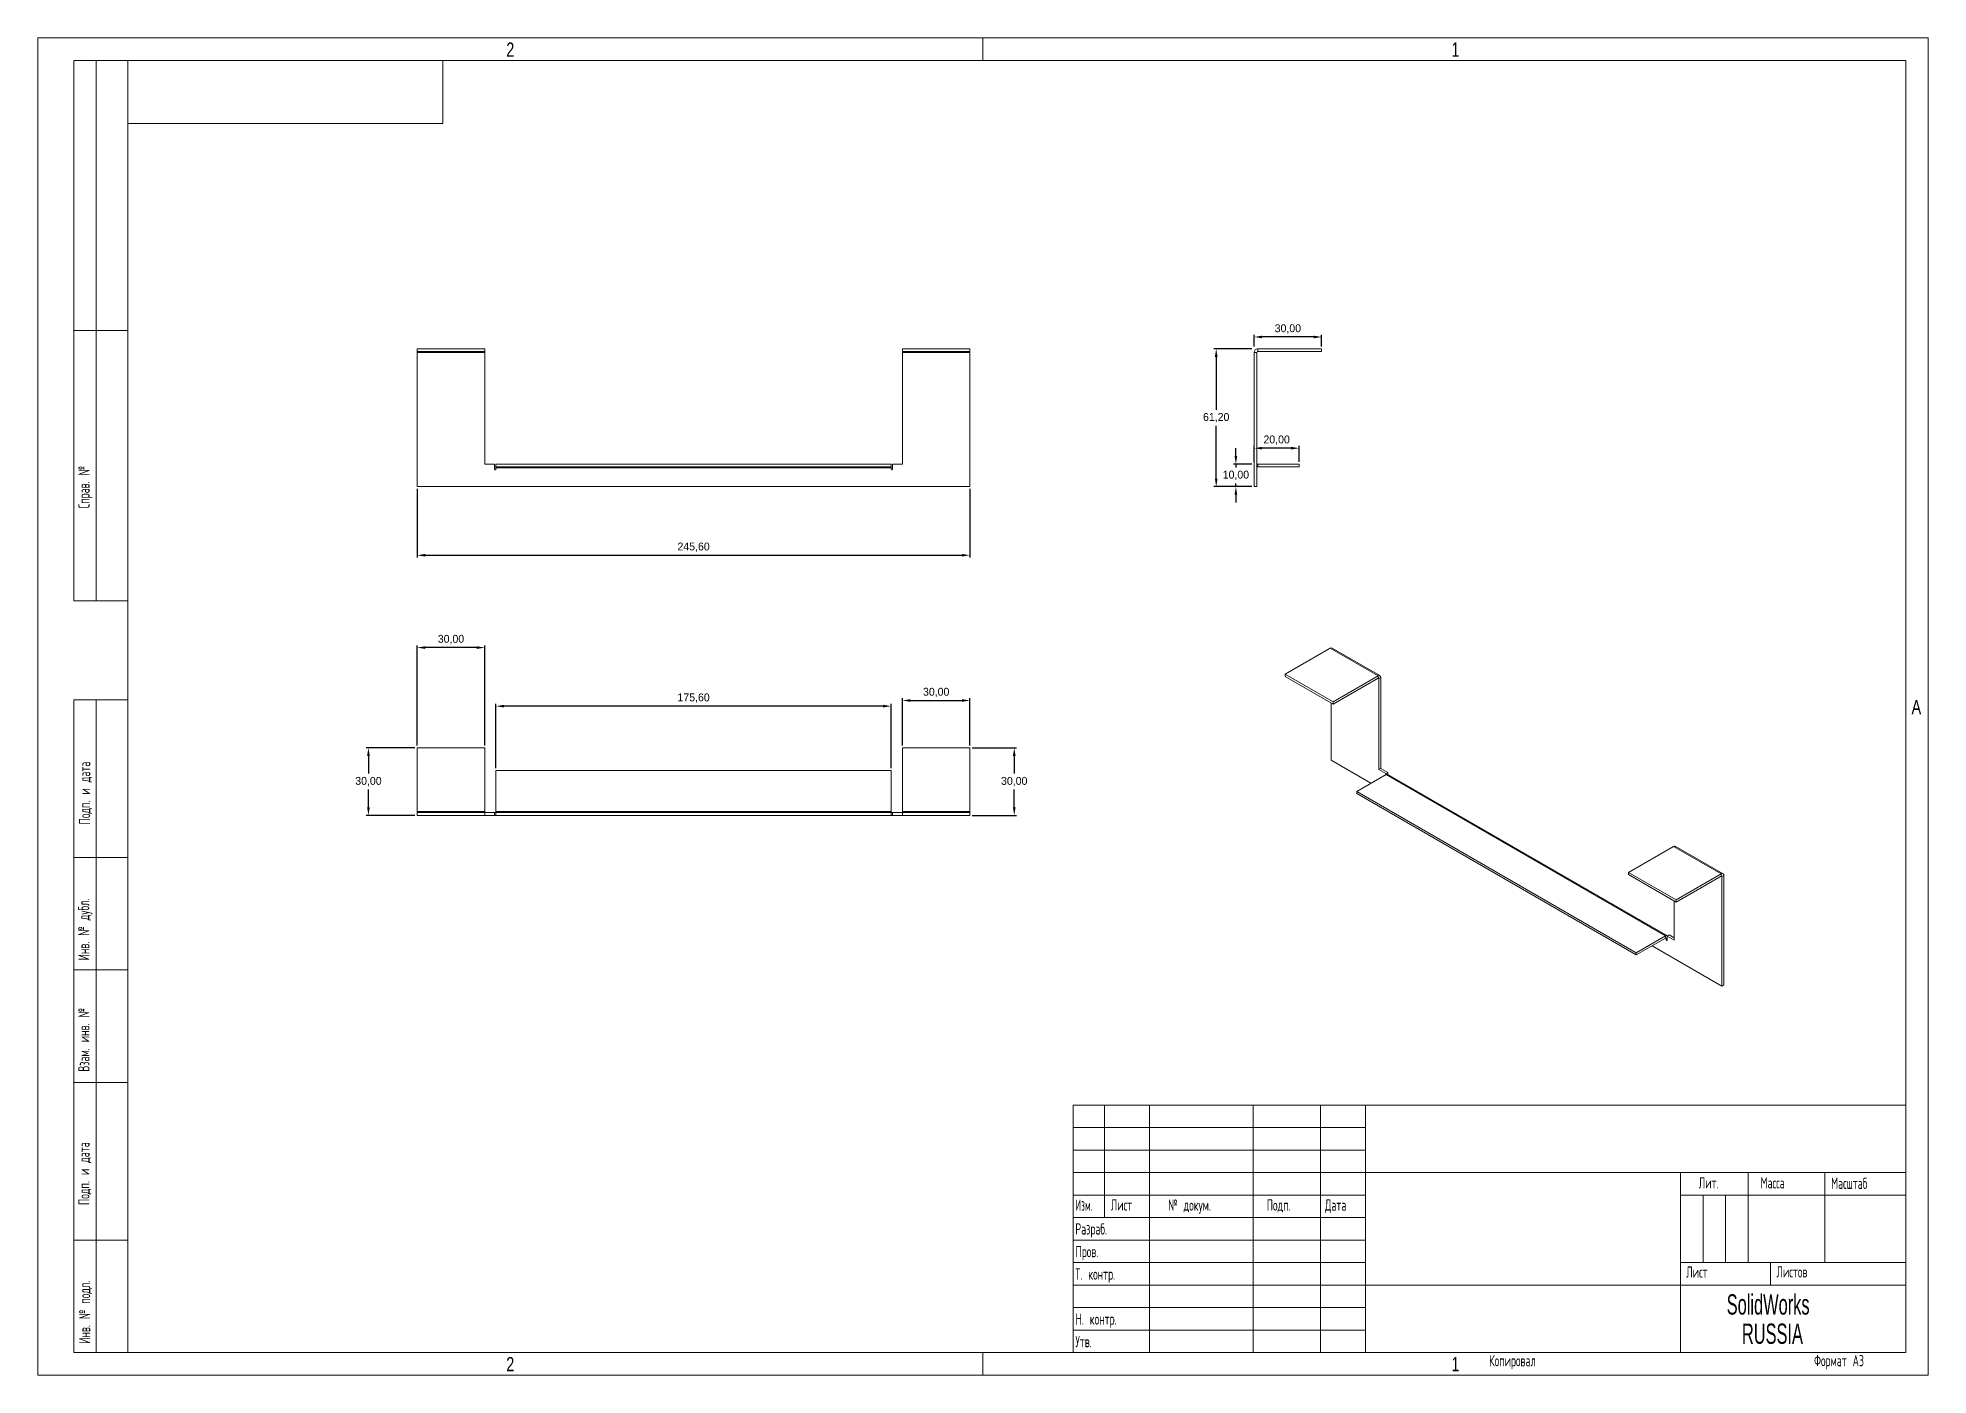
# Model space of a CAD drawing. Header units: millimetres. Extents: x -241 to 599, y -142 to 452.
import ezdxf

# ---------------------------------------------------------------- set-up
doc = ezdxf.new("R2010")
doc.units = ezdxf.units.MM
doc.header["$PDSIZE"] = -1
doc.linetypes.add('HIDDEN', pattern=[1.905, 1.27, -0.635])
doc.layers.add('bz', color=3, linetype='Continuous')
doc.layers.add('ОСЕВЫЕ', color=7, linetype='Continuous')
doc.styles.add('SLDTEXTSTYLE0', font='TXT', dxfattribs={"width": 0.605, "bigfont": 'bigfont'})
doc.styles.add('SLDTEXTSTYLE1', font='TXT', dxfattribs={"width": 0.55152, "bigfont": 'bigfont'})
doc.styles.add('SLDTEXTSTYLE2', font='TXT', dxfattribs={"width": 0.605})
doc.styles.add('SLDTEXTSTYLE3', font='TXT', dxfattribs={"width": 0.75})
doc.dimstyles.new('bz', dxfattribs={"dimtxt": 3.5, "dimasz": 3.556, "dimexe": 1, "dimexo": 1, "dimgap": 1.524, "dimtad": 1, "dimtih": 1, "dimtoh": 1, "dimzin": 0, "dimtxsty": 'Standard', "dimcen": 2.5, "dimazin": 0, "dimtfac": 1, "dimtmove": 0, "dimatfit": 3, "dimfxl": 0, "dimtzin": 0, "dimarcsym": 0})

# ---------------------------------------------------------------- blocks, each defined once
blk = doc.blocks.new('SW_NOTE_0')
at = {"color": 0, "linetype": 'Continuous', "lineweight": 0, "char_height": 4.5, "attachment_point": 1, "style": 'SLDTEXTSTYLE2'}
for s, insert in [('SolidWorks', (0, 5.8)), ('RUSSIA', (3.38, -0.7))]:
    blk.add_mtext(s, dxfattribs=dict(at, insert=insert))
blk = doc.blocks.new('*D2')
at = {"layer": 'bz', "color": 0, "lineweight": -2, "transparency": 16777216}
for p, q in [((298.71, 313.97), (281.86, 313.97)), ((282.86, 310.42), (282.86, 286.94)), ((282.86, 256.33), (282.86, 279.81)), ((298.71, 252.77), (281.86, 252.77))]:
    blk.add_line(p, q, dxfattribs=at)
at = {"layer": 'bz', "color": 0, "transparency": 16777216}
for points in [[(282.26, 310.42), (283.45, 310.42), (282.86, 313.97)], [(282.26, 256.33), (283.45, 256.33), (282.86, 252.77)]]:
    blk.add_solid(points, dxfattribs=at)
at = {"layer": 'Defpoints', "color": 0, "transparency": 16777216}
for p in [(282.86, 313.97), (299.71, 313.97), (299.71, 252.77)]:
    blk.add_point(p, dxfattribs=at)
at = {"layer": 'bz', "color": 0, "transparency": 16777216, "insert": (282.86, 283.37), "char_height": 3.5, "attachment_point": 5}
blk.add_mtext('61,20', dxfattribs=at)
blk = doc.blocks.new('*D3')
at = {"layer": 'bz', "color": 0, "lineweight": -2, "transparency": 16777216}
for p, q in [((299.71, 314.97), (299.71, 320.24)), ((326.16, 319.24), (303.27, 319.24)), ((329.71, 314.97), (329.71, 320.24))]:
    blk.add_line(p, q, dxfattribs=at)
at = {"layer": 'bz', "color": 0, "transparency": 16777216}
for points in [[(303.27, 319.83), (303.27, 318.65), (299.71, 319.24)], [(326.16, 319.83), (326.16, 318.65), (329.71, 319.24)]]:
    blk.add_solid(points, dxfattribs=at)
at = {"layer": 'Defpoints', "color": 0, "transparency": 16777216}
for p in [(299.71, 319.24), (299.71, 313.97), (329.71, 313.97)]:
    blk.add_point(p, dxfattribs=at)
at = {"layer": 'bz', "color": 0, "transparency": 16777216, "insert": (314.71, 322.8), "char_height": 3.5, "attachment_point": 5}
blk.add_mtext('30,00', dxfattribs=at)
blk = doc.blocks.new('*D4')
at = {"layer": 'bz', "color": 0, "lineweight": -2, "transparency": 16777216}
for p, q in [((299.71, 263.77), (299.71, 270.84)), ((316.16, 269.84), (303.27, 269.84)), ((319.71, 263.77), (319.71, 270.84))]:
    blk.add_line(p, q, dxfattribs=at)
at = {"layer": 'bz', "color": 0, "transparency": 16777216}
for points in [[(303.27, 270.44), (303.27, 269.25), (299.71, 269.84)], [(316.16, 270.44), (316.16, 269.25), (319.71, 269.84)]]:
    blk.add_solid(points, dxfattribs=at)
at = {"layer": 'Defpoints', "color": 0, "transparency": 16777216}
for p in [(299.71, 269.84), (299.71, 262.77), (319.71, 262.77)]:
    blk.add_point(p, dxfattribs=at)
at = {"layer": 'bz', "color": 0, "transparency": 16777216, "insert": (309.71, 273.41), "char_height": 3.5, "attachment_point": 5}
blk.add_mtext('20,00', dxfattribs=at)
blk = doc.blocks.new('*D5')
at = {"layer": 'bz', "color": 0, "lineweight": -2, "transparency": 16777216}
for p, q in [((291.61, 266.33), (291.61, 269.89)), ((298.71, 262.77), (290.61, 262.77)), ((291.61, 262.77), (291.61, 261.34)), ((298.71, 252.77), (290.61, 252.77)), ((291.61, 252.77), (291.61, 254.21)), ((291.61, 249.22), (291.61, 245.66))]:
    blk.add_line(p, q, dxfattribs=at)
at = {"layer": 'bz', "color": 0, "transparency": 16777216}
for points in [[(291.02, 266.33), (292.2, 266.33), (291.61, 262.77)], [(291.02, 249.22), (292.2, 249.22), (291.61, 252.77)]]:
    blk.add_solid(points, dxfattribs=at)
at = {"layer": 'Defpoints', "color": 0, "transparency": 16777216}
for p in [(291.61, 262.77), (299.71, 262.77), (299.71, 252.77)]:
    blk.add_point(p, dxfattribs=at)
at = {"layer": 'bz', "color": 0, "transparency": 16777216, "insert": (291.61, 257.77), "char_height": 3.5, "attachment_point": 5}
blk.add_mtext('10,00', dxfattribs=at)
blk = doc.blocks.new('*D6')
at = {"layer": 'bz', "color": 0, "lineweight": -2, "transparency": 16777216}
for p, q in [((-72.17, 251.77), (-72.17, 221.29)), ((173.43, 251.77), (173.43, 221.29)), ((-68.61, 222.29), (169.87, 222.29))]:
    blk.add_line(p, q, dxfattribs=at)
at = {"layer": 'bz', "color": 0, "transparency": 16777216}
for points in [[(-68.61, 222.88), (-68.61, 221.7), (-72.17, 222.29)], [(169.87, 222.88), (169.87, 221.7), (173.43, 222.29)]]:
    blk.add_solid(points, dxfattribs=at)
at = {"layer": 'Defpoints', "color": 0, "transparency": 16777216}
for p in [(-72.17, 252.77), (173.43, 252.77), (173.43, 222.29)]:
    blk.add_point(p, dxfattribs=at)
at = {"layer": 'bz', "color": 0, "transparency": 16777216, "insert": (50.63, 225.85), "char_height": 3.5, "attachment_point": 5}
blk.add_mtext('245,60', dxfattribs=at)
blk = doc.blocks.new('*D7')
at = {"layer": 'bz', "color": 0, "lineweight": -2, "transparency": 16777216}
for p, q in [((143.43, 137.76), (143.43, 158.78)), ((146.99, 157.78), (169.87, 157.78)), ((173.43, 137.76), (173.43, 158.78))]:
    blk.add_line(p, q, dxfattribs=at)
at = {"layer": 'bz', "color": 0, "transparency": 16777216}
for points in [[(146.99, 158.37), (146.99, 157.18), (143.43, 157.78)], [(169.87, 158.37), (169.87, 157.18), (173.43, 157.78)]]:
    blk.add_solid(points, dxfattribs=at)
at = {"layer": 'Defpoints', "color": 0, "transparency": 16777216}
for p in [(173.43, 157.78), (143.43, 136.76), (173.43, 136.76)]:
    blk.add_point(p, dxfattribs=at)
at = {"layer": 'bz', "color": 0, "transparency": 16777216, "insert": (158.43, 161.34), "char_height": 3.5, "attachment_point": 5}
blk.add_mtext('30,00', dxfattribs=at)
blk = doc.blocks.new('*D8')
at = {"layer": 'bz', "color": 0, "lineweight": -2, "transparency": 16777216}
for p, q in [((-72.17, 137.76), (-72.17, 182.28)), ((-45.73, 181.28), (-68.61, 181.28)), ((-42.17, 137.76), (-42.17, 182.28))]:
    blk.add_line(p, q, dxfattribs=at)
at = {"layer": 'bz', "color": 0, "transparency": 16777216}
for points in [[(-68.61, 181.88), (-68.61, 180.69), (-72.17, 181.28)], [(-45.73, 181.88), (-45.73, 180.69), (-42.17, 181.28)]]:
    blk.add_solid(points, dxfattribs=at)
at = {"layer": 'Defpoints', "color": 0, "transparency": 16777216}
for p in [(-72.17, 181.28), (-72.17, 136.76), (-42.17, 136.76)]:
    blk.add_point(p, dxfattribs=at)
at = {"layer": 'bz', "color": 0, "transparency": 16777216, "insert": (-57.17, 184.85), "char_height": 3.5, "attachment_point": 5}
blk.add_mtext('30,00', dxfattribs=at)
blk = doc.blocks.new('*D9')
at = {"layer": 'bz', "color": 0, "lineweight": -2, "transparency": 16777216}
for p, q in [((-37.17, 127.76), (-37.17, 156.27)), ((134.87, 155.27), (-33.61, 155.27)), ((138.43, 127.76), (138.43, 156.27))]:
    blk.add_line(p, q, dxfattribs=at)
at = {"layer": 'bz', "color": 0, "transparency": 16777216}
for points in [[(-33.61, 155.86), (-33.61, 154.68), (-37.17, 155.27)], [(134.87, 155.86), (134.87, 154.68), (138.43, 155.27)]]:
    blk.add_solid(points, dxfattribs=at)
at = {"layer": 'Defpoints', "color": 0, "transparency": 16777216}
for p in [(-37.17, 155.27), (-37.17, 126.76), (138.43, 126.76)]:
    blk.add_point(p, dxfattribs=at)
at = {"layer": 'bz', "color": 0, "transparency": 16777216, "insert": (50.63, 158.84), "char_height": 3.5, "attachment_point": 5}
blk.add_mtext('175,60', dxfattribs=at)
blk = doc.blocks.new('*D10')
at = {"layer": 'bz', "color": 0, "lineweight": -2, "transparency": 16777216}
for p, q in [((174.43, 136.76), (194.12, 136.76)), ((193.12, 133.2), (193.12, 125.33)), ((193.12, 110.32), (193.12, 118.2)), ((174.43, 106.76), (194.12, 106.76))]:
    blk.add_line(p, q, dxfattribs=at)
at = {"layer": 'bz', "color": 0, "transparency": 16777216}
for points in [[(192.53, 133.2), (193.71, 133.2), (193.12, 136.76)], [(192.53, 110.32), (193.71, 110.32), (193.12, 106.76)]]:
    blk.add_solid(points, dxfattribs=at)
at = {"layer": 'Defpoints', "color": 0, "transparency": 16777216}
for p in [(173.43, 136.76), (173.43, 106.76), (193.12, 106.76)]:
    blk.add_point(p, dxfattribs=at)
at = {"layer": 'bz', "color": 0, "transparency": 16777216, "insert": (193.12, 121.76), "char_height": 3.5, "attachment_point": 5}
blk.add_mtext('30,00', dxfattribs=at)
blk = doc.blocks.new('*D11')
at = {"layer": 'bz', "color": 0, "lineweight": -2, "transparency": 16777216}
for p, q in [((-73.17, 136.76), (-94.85, 136.76)), ((-93.85, 133.2), (-93.85, 125.33)), ((-93.85, 110.32), (-93.85, 118.2)), ((-73.17, 106.76), (-94.85, 106.76))]:
    blk.add_line(p, q, dxfattribs=at)
at = {"layer": 'bz', "color": 0, "transparency": 16777216}
for points in [[(-94.44, 133.2), (-93.25, 133.2), (-93.85, 136.76)], [(-94.44, 110.32), (-93.25, 110.32), (-93.85, 106.76)]]:
    blk.add_solid(points, dxfattribs=at)
at = {"layer": 'Defpoints', "color": 0, "transparency": 16777216}
for p in [(-93.85, 136.76), (-72.17, 136.76), (-72.17, 106.76)]:
    blk.add_point(p, dxfattribs=at)
at = {"layer": 'bz', "color": 0, "transparency": 16777216, "insert": (-93.85, 121.76), "char_height": 3.5, "attachment_point": 5}
blk.add_mtext('30,00', dxfattribs=at)

msp = doc.modelspace()

# ---------------------------------------------------------------- linework, layer by layer
at = {"color": 7, "linetype": 'Continuous', "lineweight": 15}
for p, q in [((-224.767, 202.115), (-224.767, 442.115)), ((-200.767, 442.115), (-224.767, 442.115)), ((-224.767, 202.115), (-224.767, 442.115)), ((-214.767, 202.115), (-214.767, 442.115)), ((-214.767, 202.115), (-214.767, 442.115)), ((-200.767, 442.115), (-200.767, -131.885)), ((589.233, 442.115), (-200.767, 442.115)), ((-200.767, 442.115), (-200.767, -131.885)), ((-60.767, 414.115), (-60.767, 442.115)), ((589.233, -131.885), (589.233, 442.115)), ((-200.767, 414.115), (-60.767, 414.115)), ((-224.767, 322.115), (-200.767, 322.115)), ((-200.767, 322.115), (-224.767, 322.115)), ((-42.17, 313.975), (-72.17, 313.975)), ((-72.17, 313.975), (-72.17, 312.775)), ((-42.17, 312.775), (-72.17, 312.775)), ((-72.17, 312.775), (-72.17, 312.275)), ((-72.17, 312.275), (-42.17, 312.275)), ((-72.17, 252.775), (-72.17, 312.275)), ((-42.17, 313.975), (-42.17, 312.775)), ((-42.17, 312.275), (-42.17, 312.775)), ((-42.17, 262.775), (-42.17, 312.275)), ((143.43, 313.975), (143.43, 312.775)), ((173.43, 313.975), (143.43, 313.975)), ((173.43, 312.775), (143.43, 312.775)), ((143.43, 312.775), (143.43, 312.275)), ((143.43, 312.275), (173.43, 312.275)), ((143.43, 312.275), (143.43, 262.775)), ((173.43, 313.975), (173.43, 312.775)), ((173.43, 312.275), (173.43, 312.775)), ((173.43, 312.275), (173.43, 252.775)), ((300.914, 312.275), (299.714, 312.275)), ((299.714, 252.775), (299.714, 312.275)), ((300.914, 252.775), (300.914, 312.275)), ((301.414, 312.775), (301.414, 313.975)), ((329.714, 313.975), (301.414, 313.975)), ((329.714, 312.775), (301.414, 312.775)), ((329.714, 313.975), (329.714, 312.775)), ((-37.77, 262.775), (-42.17, 262.775)), ((-37.77, 262.775), (-37.77, 260.475)), ((-37.17, 262.775), (-37.17, 261.575)), ((-37.17, 262.775), (138.43, 262.775)), ((-37.17, 261.575), (138.43, 261.575)), ((-37.17, 261.575), (-37.17, 261.075)), ((-37.17, 261.075), (138.43, 261.075)), ((-37.17, 260.475), (-37.17, 261.075)), ((138.43, 262.775), (138.43, 261.575)), ((138.43, 261.075), (138.43, 261.575)), ((138.43, 261.075), (138.43, 260.475)), ((139.03, 260.475), (139.03, 262.775)), ((143.43, 262.775), (139.03, 262.775)), ((301.414, 261.575), (301.414, 262.775)), ((301.414, 262.775), (319.714, 262.775)), ((301.414, 261.575), (319.714, 261.575)), ((319.714, 262.775), (319.714, 261.575)), ((173.43, 252.775), (-72.17, 252.775)), ((300.914, 252.775), (299.714, 252.775)), ((-224.767, 202.115), (-200.767, 202.115)), ((313.555, 169.432), (333.566, 180.984)), ((354.779, 168.738), (333.566, 180.984)), ((355.629, 168.822), (334.416, 181.069)), ((334.768, 157.186), (313.555, 169.432)), ((313.555, 169.432), (313.555, 168.452)), ((334.768, 156.206), (313.555, 168.452)), ((354.779, 168.738), (334.768, 157.186)), ((354.779, 167.758), (354.779, 168.738)), ((355.133, 167.554), (355.981, 168.044)), ((355.981, 127.625), (355.981, 168.044)), ((354.779, 167.758), (334.768, 156.206)), ((354.779, 167.758), (355.133, 167.554)), ((355.133, 127.136), (355.133, 167.554)), ((-224.767, -131.885), (-224.767, 158.115)), ((-224.767, 158.115), (-200.767, 158.115)), ((-214.767, -131.885), (-214.767, 158.115)), ((333.92, 131.216), (333.92, 156.696)), ((334.768, 157.186), (334.768, 156.206)), ((-42.17, 136.761), (-72.17, 136.761)), ((-72.17, 136.761), (-72.17, 108.461)), ((-42.17, 108.461), (-42.17, 136.761)), ((173.43, 136.761), (143.43, 136.761)), ((143.43, 136.761), (143.43, 108.461)), ((173.43, 108.461), (173.43, 136.761)), ((-37.17, 126.761), (138.43, 126.761)), ((-37.17, 108.461), (-37.17, 126.761)), ((138.43, 126.761), (138.43, 108.461)), ((351.596, 121.012), (333.92, 131.216)), ((355.133, 127.136), (355.981, 127.625)), ((358.244, 125.339), (355.133, 127.136)), ((359.093, 125.829), (355.981, 127.625)), ((358.315, 124.89), (345.375, 117.42)), ((358.244, 125.339), (359.093, 125.829)), ((358.244, 125.339), (358.244, 124.85)), ((358.315, 124.89), (482.483, 53.21)), ((359.093, 125.829), (359.093, 125.01)), ((483.333, 53.294), (359.165, 124.975)), ((345.375, 117.42), (345.375, 116.44)), ((345.375, 117.42), (469.543, 45.74)), ((345.375, 116.44), (469.543, 44.76)), ((-42.17, 108.461), (-72.17, 108.461)), ((-72.17, 108.461), (-72.17, 107.961)), ((-72.17, 107.961), (-72.17, 106.761)), ((173.43, 107.961), (-72.17, 107.961)), ((173.43, 106.761), (-72.17, 106.761)), ((-42.17, 107.961), (-42.17, 108.461)), ((138.43, 108.461), (-37.17, 108.461)), ((-37.17, 108.461), (-37.17, 107.961)), ((138.43, 107.961), (138.43, 108.461)), ((173.43, 108.461), (143.43, 108.461)), ((143.43, 108.461), (143.43, 107.961)), ((173.43, 107.961), (173.43, 108.461)), ((173.43, 107.961), (173.43, 106.761)), ((466.007, 81.423), (486.018, 92.976)), ((507.231, 80.73), (486.018, 92.976)), ((508.081, 80.814), (486.868, 93.06)), ((-200.767, 88.115), (-224.767, 88.115)), ((466.007, 81.423), (466.007, 80.444)), ((487.22, 69.177), (466.007, 81.423)), ((487.22, 68.197), (466.007, 80.444)), ((507.231, 80.73), (487.22, 69.177)), ((507.231, 79.75), (487.22, 68.197)), ((507.231, 79.75), (507.231, 80.73)), ((507.231, 79.75), (507.585, 79.546)), ((507.585, 79.546), (508.433, 80.035)), ((507.585, 79.546), (507.585, 30.961)), ((508.433, 80.035), (508.433, 31.451)), ((486.372, 68.687), (486.372, 51.373)), ((487.22, 69.177), (487.22, 68.197)), ((469.543, 45.74), (482.483, 53.21)), ((469.543, 44.76), (482.483, 52.23)), ((482.483, 52.23), (482.483, 53.21)), ((482.483, 52.23), (482.836, 52.026)), ((482.836, 52.026), (483.26, 52.271)), ((482.836, 52.026), (482.836, 51.536)), ((482.836, 51.536), (483.26, 51.781)), ((483.26, 53.169), (484.109, 53.659)), ((483.26, 51.291), (483.26, 53.169)), ((486.372, 51.373), (483.26, 53.169)), ((486.372, 52.353), (484.109, 53.659)), ((469.543, 45.74), (469.543, 44.76)), ((507.585, 30.961), (476.613, 48.841)), ((-200.767, 38.115), (-224.767, 38.115)), ((507.585, 30.961), (508.433, 31.451)), ((-200.767, -11.885), (-224.767, -11.885)), ((219.233, -21.885), (589.233, -21.885)), ((219.233, -21.885), (219.233, -131.885)), ((233.233, -71.885), (233.233, -21.885)), ((253.233, -21.885), (253.233, -131.885)), ((299.233, -21.885), (299.233, -131.885)), ((329.233, -21.885), (329.233, -131.885)), ((349.233, -21.885), (349.233, -131.885)), ((349.233, -51.885), (589.233, -51.885)), ((489.233, -51.885), (489.233, -131.885)), ((519.233, -51.885), (519.233, -91.885)), ((553.233, -51.885), (553.233, -91.885)), ((219.233, -61.885), (349.233, -61.885)), ((489.233, -61.885), (589.233, -61.885)), ((219.233, -71.885), (349.233, -71.885)), ((-224.767, -81.885), (-200.767, -81.885)), ((489.233, -91.885), (589.233, -91.885)), ((529.233, -91.885), (529.233, -101.885)), ((349.233, -101.885), (589.233, -101.885)), ((-224.767, -131.885), (-200.767, -131.885)), ((-200.767, -131.885), (589.233, -131.885))]:
    msp.add_line(p, q, dxfattribs=at)
at = {"color": 7, "linetype": 'HIDDEN', "lineweight": 0}
for p, q in [((-42.17, 107.961), (-42.17, 106.761)), ((-37.77, 107.961), (-37.77, 106.761)), ((-37.17, 107.961), (-37.17, 106.761)), ((138.43, 107.961), (138.43, 106.761)), ((139.03, 107.961), (139.03, 106.761)), ((143.43, 107.961), (143.43, 106.761))]:
    msp.add_line(p, q, dxfattribs=at)
at = {"color": 7, "linetype": 'Continuous', "lineweight": 0}
for p, q in [((219.233, -31.885), (349.233, -31.885)), ((219.233, -41.885), (349.233, -41.885)), ((219.233, -51.885), (349.233, -51.885)), ((499.233, -61.885), (499.233, -91.885)), ((509.233, -61.885), (509.233, -91.885)), ((219.233, -81.885), (349.233, -81.885)), ((219.233, -91.885), (349.233, -91.885)), ((219.233, -101.885), (349.233, -101.885)), ((219.233, -111.885), (349.233, -111.885)), ((219.233, -121.885), (349.233, -121.885))]:
    msp.add_line(p, q, dxfattribs=at)
at = {"color": 7, "linetype": 'Continuous', "lineweight": 15, "flags": 128}
for points in [[(301.414, 262.775), (301.082, 262.742), (300.914, 262.7)], [(482.836, 51.536), (482.852, 51.433), (482.898, 51.327), (482.967, 51.234), (483.048, 51.168), (483.13, 51.14), (483.198, 51.154), (483.244, 51.206), (483.26, 51.291)]]:
    msp.add_lwpolyline(points, dxfattribs=at)
at = {"color": 7, "linetype": 'Continuous', "lineweight": 15}
for centre, radius, start, end in [((301.414, 312.275), 1.7, 90, 180), ((301.414, 312.275), 0.5, 90, 180), ((-37.47, 260.475), 0.3, 180, 0), ((138.73, 260.475), 0.3, 180, 0), ((301.414, 261.075), 0.5, 90, 180), ((334.064, 180.289), 0.855, 65.692881, 125.617577), ((355.248, 168.163), 0.742, 350.785963, 129.203285), ((354.917, 167.589), 0.218, 350.785963, 129.203285), ((358.813, 124.195), 0.855, 65.692881, 125.617577), ((486.516, 92.281), 0.855, 65.692881, 125.617577), ((507.701, 80.154), 0.742, 350.785963, 129.203285), ((507.369, 79.58), 0.218, 350.785963, 129.203285), ((482.969, 52.561), 0.811, 58.000063, 126.900208), ((482.621, 52.061), 0.218, 350.785963, 129.203285)]:
    msp.add_arc(centre, radius, start, end, dxfattribs=at)
at = {"layer": 'ОСЕВЫЕ', "lineweight": 0}
for p, q in [((-240.767, 452.115), (599.233, 452.115)), ((-240.767, 452.115), (-240.767, -141.885)), ((599.233, 452.115), (599.233, -141.885)), ((-240.767, -141.885), (599.233, -141.885))]:
    msp.add_line(p, q, dxfattribs=at)
at = {"layer": 'ОСЕВЫЕ', "lineweight": 15}
for p, q in [((179.233, 452.115), (179.233, 442.115)), ((179.233, -131.885), (179.233, -141.885))]:
    msp.add_line(p, q, dxfattribs=at)

# ---------------------------------------------------------------- block references
at = {"color": 7, "linetype": 'Continuous', "lineweight": 0, "xscale": 2, "yscale": 2, "zscale": 2}
msp.add_blockref('SW_NOTE_0', (509.705, -117.569), dxfattribs=at)

# ---------------------------------------------------------------- texts
at = {"color": 7, "linetype": 'Continuous', "lineweight": 0}
for s, insert, char_height, attachment_point, style in [('2', (-30.831, 450.056), 6.35, 2, 'SLDTEXTSTYLE3'), ('1', (389.169, 450.056), 6.35, 2, 'SLDTEXTSTYLE3'), ('A', (593.977, 158.056), 6.35, 2, 'SLDTEXTSTYLE3'), ('\\M+1844C\\M+18479\\M+18484.', (497.256, -53.963), 5, 1, 'SLDTEXTSTYLE0'), ('\\M+1844D\\M+18470\\M+18483\\M+18483\\M+18470', (524.761, -53.963), 5, 1, 'SLDTEXTSTYLE0'), ('\\M+1844D\\M+18470\\M+18483\\M+1848A\\M+18484\\M+18470\\M+18471', (556.084, -54.159), 5, 1, 'SLDTEXTSTYLE0'), ('\\M+18449\\M+18478\\M+1847D.', (220.311, -63.88), 5, 1, 'SLDTEXTSTYLE1'), ('\\M+1844C\\M+18479\\M+18483\\M+18484', (236.008, -63.773), 5, 1, 'SLDTEXTSTYLE0'), ('\\M+18782 \\M+18474\\M+18480\\M+1847B\\M+18485\\M+1847D.', (261.477, -63.822), 5, 1, 'SLDTEXTSTYLE0'), ('\\M+18450\\M+18480\\M+18474\\M+18481.', (305.313, -63.829), 5, 1, 'SLDTEXTSTYLE0'), ('\\M+18444\\M+18470\\M+18484\\M+18470', (331.179, -63.818), 5, 1, 'SLDTEXTSTYLE0'), ('\\M+18451\\M+18470\\M+18478\\M+18482\\M+18470\\M+18471.', (220.265, -74.427), 5, 1, 'SLDTEXTSTYLE0'), ('\\M+18450\\M+18482\\M+18480\\M+18472.', (220.346, -84.479), 5, 1, 'SLDTEXTSTYLE0'), ('\\M+18453. \\M+1847B\\M+18480\\M+1847E\\M+18484\\M+18482.', (220.237, -94.482), 5, 1, 'SLDTEXTSTYLE0'), ('\\M+1844C\\M+18479\\M+18483\\M+18484', (491.707, -93.567), 5, 1, 'SLDTEXTSTYLE0'), ('\\M+1844C\\M+18479\\M+18483\\M+18484\\M+18480\\M+18472', (531.829, -93.476), 5, 1, 'SLDTEXTSTYLE0'), ('\\M+1844E. \\M+1847B\\M+18480\\M+1847E\\M+18484\\M+18482.', (220.362, -114.448), 5, 1, 'SLDTEXTSTYLE0'), ('\\M+18454\\M+18484\\M+18472.', (220.334, -124.484), 5, 1, 'SLDTEXTSTYLE0'), ('2', (-30.831, -133.831), 6.35, 2, 'SLDTEXTSTYLE3'), ('1', (389.169, -133.831), 6.35, 2, 'SLDTEXTSTYLE3'), ('\\M+1844B\\M+18480\\M+18481\\M+18479\\M+18482\\M+18480\\M+18472\\M+18470\\M+1847C', (404.153, -132.948), 5, 1, 'SLDTEXTSTYLE0'), ('\\M+18455\\M+18480\\M+18482\\M+1847D\\M+18470\\M+18484 \\M+184403', (548.502, -132.918), 5, 1, 'SLDTEXTSTYLE0')]:
    msp.add_mtext(s, dxfattribs=dict(at, insert=insert, char_height=char_height, attachment_point=attachment_point, style=style))
at = {"color": 7, "linetype": 'Continuous', "lineweight": 0, "char_height": 5, "attachment_point": 1, "rotation": 90, "style": 'SLDTEXTSTYLE0'}
for s, insert in [('\\M+18452\\M+18481\\M+18482\\M+18470\\M+18472. \\M+18782', (-222.765, 243.021)), ('\\M+18450\\M+18480\\M+18474\\M+18481. \\M+18479 \\M+18474\\M+18470\\M+18484\\M+18470', (-222.481, 102.723)), ('\\M+18449\\M+1847E\\M+18472. \\M+18782 \\M+18474\\M+18485\\M+18471\\M+1847C.', (-222.867, 42.355)), ('\\M+18442\\M+18478\\M+18470\\M+1847D. \\M+18479\\M+1847E\\M+18472. \\M+18782', (-222.818, -7.086)), ('\\M+18450\\M+18480\\M+18474\\M+18481. \\M+18479 \\M+18474\\M+18470\\M+18484\\M+18470', (-222.797, -66.304)), ('\\M+18449\\M+1847E\\M+18472. \\M+18782 \\M+18481\\M+18480\\M+18474\\M+1847C.', (-222.457, -127.957))]:
    msp.add_mtext(s, dxfattribs=dict(at, insert=insert))

# ---------------------------------------------------------------- dimensions: what is measured, and where the dimension line sits
at = {"layer": 'bz'}
for base, p1, p2, picture, middle in [((299.714, 319.238), (329.714, 313.975), (299.714, 313.975), '*D3', (314.714, 322.804)), ((299.714, 269.844), (319.714, 262.775), (299.714, 262.775), '*D4', (309.714, 273.41)), ((173.43, 222.288), (-72.17, 252.775), (173.43, 252.775), '*D6', (50.63, 225.854)), ((-72.17, 181.285), (-42.17, 136.761), (-72.17, 136.761), '*D8', (-57.17, 184.85)), ((-37.17, 155.272), (138.43, 126.761), (-37.17, 126.761), '*D9', (50.63, 158.837)), ((173.43, 157.776), (143.43, 136.761), (173.43, 136.761), '*D7', (158.43, 161.342))]:
    dim = msp.add_linear_dim(base=base, p1=p1, p2=p2, dimstyle='bz', dxfattribs=at)
    dim.commit()
    dim.dimension.update_dxf_attribs({"geometry": picture, "text_midpoint": middle})
for base, p1, p2, picture, middle in [((282.855, 313.975), (299.714, 252.775), (299.714, 313.975), '*D2', (282.855, 283.375)), ((291.61, 262.775), (299.714, 252.775), (299.714, 262.775), '*D5', (291.61, 257.775)), ((-93.846, 136.761), (-72.17, 106.761), (-72.17, 136.761), '*D11', (-93.846, 121.761)), ((193.119, 106.761), (173.43, 136.761), (173.43, 106.761), '*D10', (193.119, 121.761))]:
    dim = msp.add_linear_dim(base=base, p1=p1, p2=p2, angle=90, dimstyle='bz', dxfattribs=at)
    dim.commit()
    dim.dimension.update_dxf_attribs({"geometry": picture, "text_midpoint": middle})

doc.saveas('drawing.dxf')
